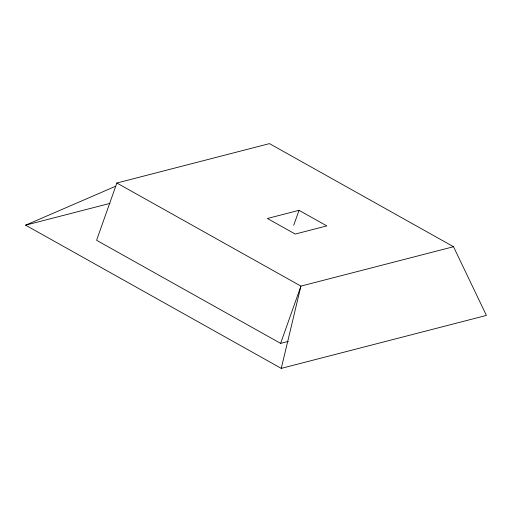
<?xml version="1.0" encoding="UTF-8"?>
<svg xmlns="http://www.w3.org/2000/svg" width="512" height="512" viewBox="0 0 512 512"><rect width="100%" height="100%" fill="white"/><g stroke="black" fill="none" stroke-linecap="round" stroke-linejoin="round"><path stroke-width="0.77" d="M281.261 368.378L300.915 286.106L453.51 246.72L486.4 315.424L281.261 368.378L25.6 225.165L115.744 186.202M453.51 246.72L269.466 143.622L116.87 183.014L96.589 240.288L280.634 343.379L288.339 341.389M293.728 225.286L299.027 210.323L326.835 225.901L295.206 234.061L267.398 218.483L299.027 210.323M280.634 343.379L300.915 286.106L116.87 183.014M25.6 225.165L109.978 203.386"/></g></svg>
